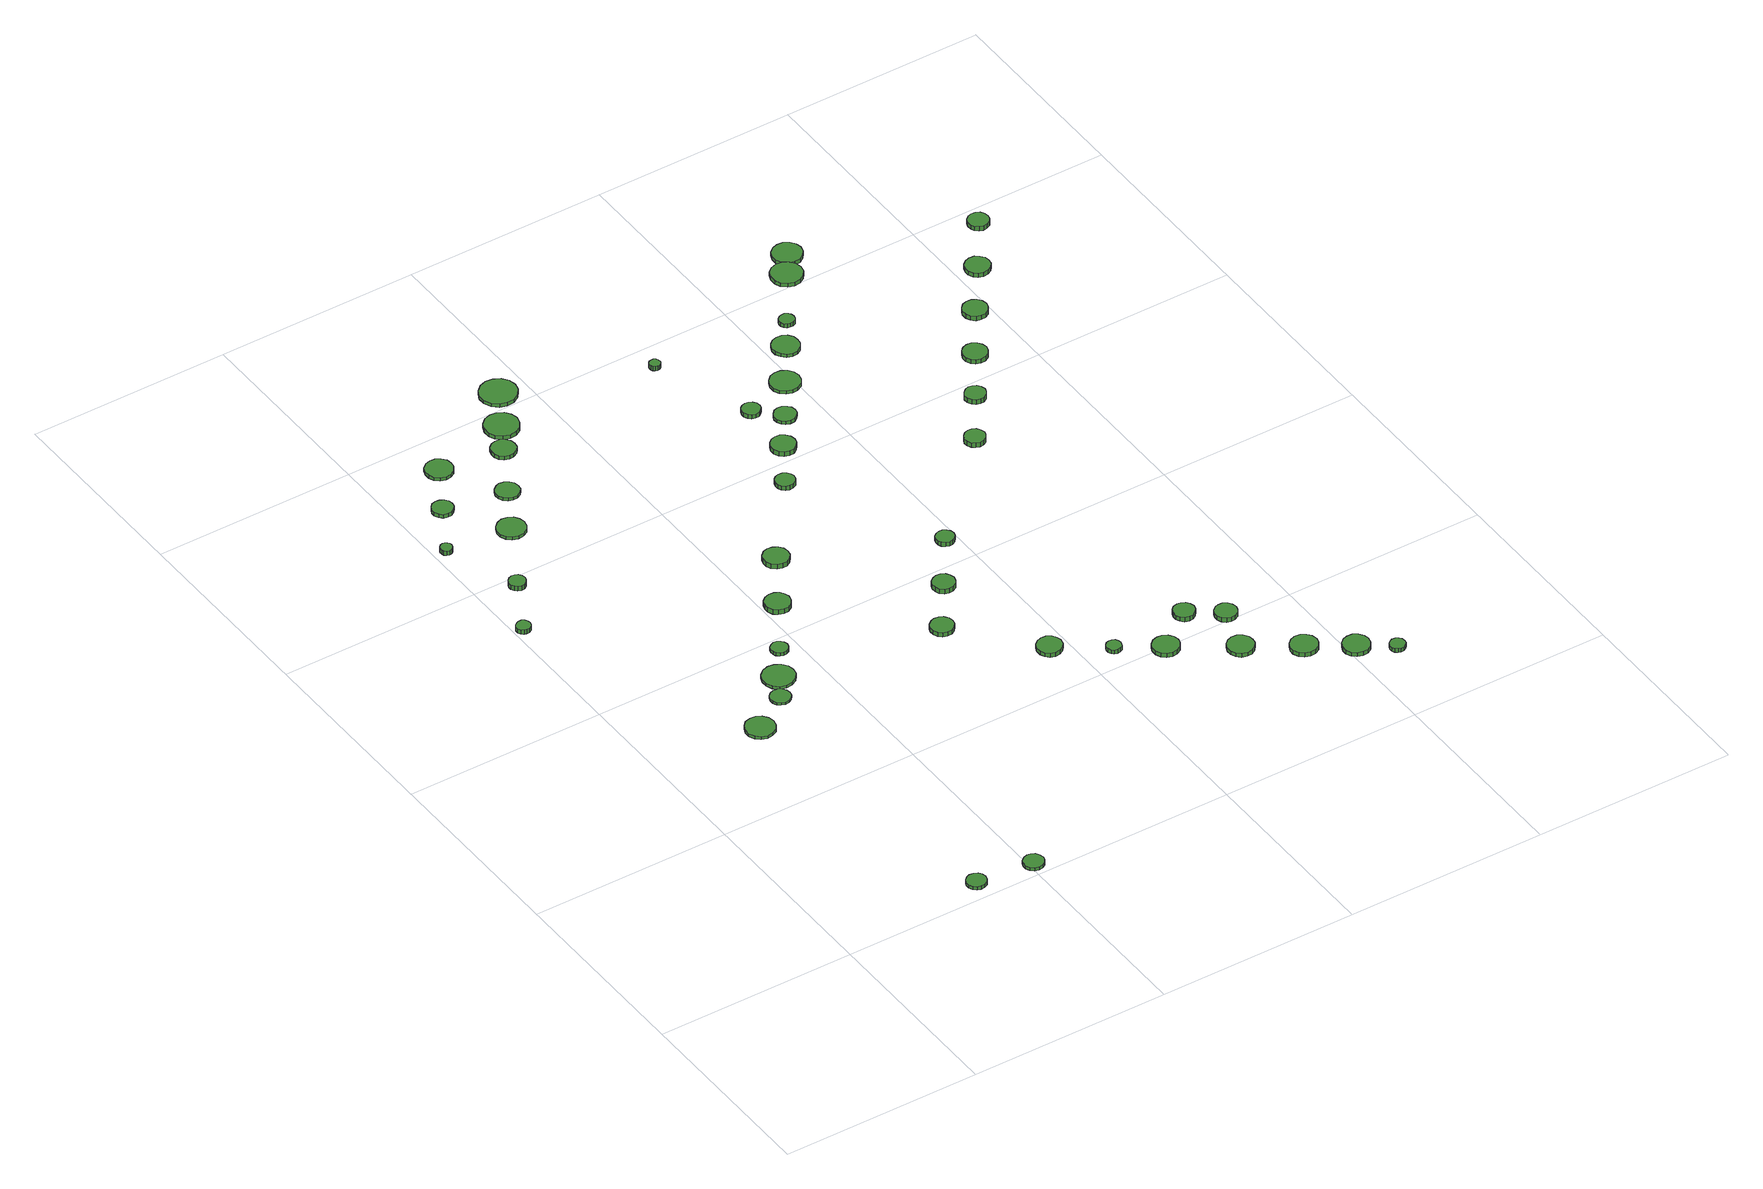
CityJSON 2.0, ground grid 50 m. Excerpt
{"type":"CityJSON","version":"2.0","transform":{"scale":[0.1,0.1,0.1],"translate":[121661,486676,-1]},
"CityObjects":{
"tree1":{"type":"SolitaryVegetationObject","attributes":{"function":"something"},"geometry":[{"type":"MultiSurface","lod":"1","boundaries":[[[0,1,2,3,4,5,6,7,8,9,10,11,12,13,14]],[[15,16,17,18,19,20,21,22,23,24,25,26,27,28,29]],[[0,29,28,1]],[[1,28,27,2]],[[2,27,26,3]],[[3,26,25,4]],[[4,25,24,5]],[[5,24,23,6]],[[6,23,22,7]],[[7,22,21,8]],[[8,21,20,9]],[[9,20,19,10]],[[10,19,18,11]],[[11,18,17,12]],[[12,17,16,13]],[[13,16,15,14]],[[14,15,29,0]]]}]},
"tree2":{"type":"SolitaryVegetationObject","attributes":{"function":"something"},"geometry":[{"type":"MultiSurface","lod":"1","boundaries":[[[30,31,32,33,34,35,36,37,38,39,40,41,42,43,44]],[[45,46,47,48,49,50,51,52,53,54,55,56,57,58,59]],[[30,59,58,31]],[[31,58,57,32]],[[32,57,56,33]],[[33,56,55,34]],[[34,55,54,35]],[[35,54,53,36]],[[36,53,52,37]],[[37,52,51,38]],[[38,51,50,39]],[[39,50,49,40]],[[40,49,48,41]],[[41,48,47,42]],[[42,47,46,43]],[[43,46,45,44]],[[44,45,59,30]]]}]},
"tree3":{"type":"SolitaryVegetationObject","attributes":{"function":"something"},"geometry":[{"type":"MultiSurface","lod":"1","boundaries":[[[60,61,62,63,64,65,66,67,68,69,70,71,72,73,74]],[[75,76,77,78,79,80,81,82,83,84,85,86,87,88,89]],[[60,89,88,61]],[[61,88,87,62]],[[62,87,86,63]],[[63,86,85,64]],[[64,85,84,65]],[[65,84,83,66]],[[66,83,82,67]],[[67,82,81,68]],[[68,81,80,69]],[[69,80,79,70]],[[70,79,78,71]],[[71,78,77,72]],[[72,77,76,73]],[[73,76,75,74]],[[74,75,89,60]]]}]},
"tree4":{"type":"SolitaryVegetationObject","attributes":{"function":"something"},"geometry":[{"type":"MultiSurface","lod":"1","boundaries":[[[90,91,92,93,94,95,96,97,98,99,100,101,102,103,104]],[[105,106,107,108,109,110,111,112,113,114,115,116,117,118,119]],[[90,119,118,91]],[[91,118,117,92]],[[92,117,116,93]],[[93,116,115,94]],[[94,115,114,95]],[[95,114,113,96]],[[96,113,112,97]],[[97,112,111,98]],[[98,111,110,99]],[[99,110,109,100]],[[100,109,108,101]],[[101,108,107,102]],[[102,107,106,103]],[[103,106,105,104]],[[104,105,119,90]]]}]},
"tree5":{"type":"SolitaryVegetationObject","attributes":{"function":"something"},"geometry":[{"type":"MultiSurface","lod":"1","boundaries":[[[120,121,122,123,124,125,126,127,128,129,130,131,132,133,134]],[[135,136,137,138,139,140,141,142,143,144,145,146,147,148,149]],[[120,149,148,121]],[[121,148,147,122]],[[122,147,146,123]],[[123,146,145,124]],[[124,145,144,125]],[[125,144,143,126]],[[126,143,142,127]],[[127,142,141,128]],[[128,141,140,129]],[[129,140,139,130]],[[130,139,138,131]],[[131,138,137,132]],[[132,137,136,133]],[[133,136,135,134]],[[134,135,149,120]]]}]},
"tree6":{"type":"SolitaryVegetationObject","attributes":{"function":"something"},"geometry":[{"type":"MultiSurface","lod":"1","boundaries":[[[150,151,152,153,154,155,156,157,158,159,160,161,162,163,164]],[[165,166,167,168,169,170,171,172,173,174,175,176,177,178,179]],[[150,179,178,151]],[[151,178,177,152]],[[152,177,176,153]],[[153,176,175,154]],[[154,175,174,155]],[[155,174,173,156]],[[156,173,172,157]],[[157,172,171,158]],[[158,171,170,159]],[[159,170,169,160]],[[160,169,168,161]],[[161,168,167,162]],[[162,167,166,163]],[[163,166,165,164]],[[164,165,179,150]]]}]},
"tree7":{"type":"SolitaryVegetationObject","attributes":{"function":"something"},"geometry":[{"type":"MultiSurface","lod":"1","boundaries":[[[180,181,182,183,184,185,186,187,188,189,190,191,192,193,194]],[[195,196,197,198,199,200,201,202,203,204,205,206,207,208,209]],[[180,209,208,181]],[[181,208,207,182]],[[182,207,206,183]],[[183,206,205,184]],[[184,205,204,185]],[[185,204,203,186]],[[186,203,202,187]],[[187,202,201,188]],[[188,201,200,189]],[[189,200,199,190]],[[190,199,198,191]],[[191,198,197,192]],[[192,197,196,193]],[[193,196,195,194]],[[194,195,209,180]]]}]},
"tree8":{"type":"SolitaryVegetationObject","attributes":{"function":"something"},"geometry":[{"type":"MultiSurface","lod":"1","boundaries":[[[210,211,212,213,214,215,216,217,218,219,220,221,222,223,224]],[[225,226,227,228,229,230,231,232,233,234,235,236,237,238,239]],[[210,239,238,211]],[[211,238,237,212]],[[212,237,236,213]],[[213,236,235,214]],[[214,235,234,215]],[[215,234,233,216]],[[216,233,232,217]],[[217,232,231,218]],[[218,231,230,219]],[[219,230,229,220]],[[220,229,228,221]],[[221,228,227,222]],[[222,227,226,223]],[[223,226,225,224]],[[224,225,239,210]]]}]},
"tree9":{"type":"SolitaryVegetationObject","attributes":{"function":"something"},"geometry":[{"type":"MultiSurface","lod":"1","boundaries":[[[240,241,242,243,244,245,246,247,248,249,250,251,252,253,254]],[[255,256,257,258,259,260,261,262,263,264,265,266,267,268,269]],[[240,269,268,241]],[[241,268,267,242]],[[242,267,266,243]],[[243,266,265,244]],[[244,265,264,245]],[[245,264,263,246]],[[246,263,262,247]],[[247,262,261,248]],[[248,261,260,249]],[[249,260,259,250]],[[250,259,258,251]],[[251,258,257,252]],[[252,257,256,253]],[[253,256,255,254]],[[254,255,269,240]]]}]},
"tree10":{"type":"SolitaryVegetationObject","attributes":{"function":"something"},"geometry":[{"type":"MultiSurface","lod":"1","boundaries":[[[270,271,272,273,274,275,276,277,278,279,280,281,282,283,284]],[[285,286,287,288,289,290,291,292,293,294,295,296,297,298,299]],[[270,299,298,271]],[[271,298,297,272]],[[272,297,296,273]],[[273,296,295,274]],[[274,295,294,275]],[[275,294,293,276]],[[276,293,292,277]],[[277,292,291,278]],[[278,291,290,279]],[[279,290,289,280]],[[280,289,288,281]],[[281,288,287,282]],[[282,287,286,283]],[[283,286,285,284]],[[284,285,299,270]]]}]},
"tree11":{"type":"SolitaryVegetationObject","attributes":{"function":"something"},"geometry":[{"type":"MultiSurface","lod":"1","boundaries":[[[300,301,302,303,304,305,306,307,308,309,310,311,312,313,314]],[[315,316,317,318,319,320,321,322,323,324,325,326,327,328,329]],[[300,329,328,301]],[[301,328,327,302]],[[302,327,326,303]],[[303,326,325,304]],[[304,325,324,305]],[[305,324,323,306]],[[306,323,322,307]],[[307,322,321,308]],[[308,321,320,309]],[[309,320,319,310]],[[310,319,318,311]],[[311,318,317,312]],[[312,317,316,313]],[[313,316,315,314]],[[314,315,329,300]]]}]},
"tree12":{"type":"SolitaryVegetationObject","attributes":{"function":"something"},"geometry":[{"type":"MultiSurface","lod":"1","boundaries":[[[330,331,332,333,334,335,336,337,338,339,340,341,342,343,344]],[[345,346,347,348,349,350,351,352,353,354,355,356,357,358,359]],[[330,359,358,331]],[[331,358,357,332]],[[332,357,356,333]],[[333,356,355,334]],[[334,355,354,335]],[[335,354,353,336]],[[336,353,352,337]],[[337,352,351,338]],[[338,351,350,339]],[[339,350,349,340]],[[340,349,348,341]],[[341,348,347,342]],[[342,347,346,343]],[[343,346,345,344]],[[344,345,359,330]]]}]},
"tree13":{"type":"SolitaryVegetationObject","attributes":{"function":"something"},"geometry":[{"type":"MultiSurface","lod":"1","boundaries":[[[360,361,362,363,364,365,366,367,368,369,370,371,372,373,374]],[[375,376,377,378,379,380,381,382,383,384,385,386,387,388,389]],[[360,389,388,361]],[[361,388,387,362]],[[362,387,386,363]],[[363,386,385,364]],[[364,385,384,365]],[[365,384,383,366]],[[366,383,382,367]],[[367,382,381,368]],[[368,381,380,369]],[[369,380,379,370]],[[370,379,378,371]],[[371,378,377,372]],[[372,377,376,373]],[[373,376,375,374]],[[374,375,389,360]]]}]},
"tree14":{"type":"SolitaryVegetationObject","attributes":{"function":"something"},"geometry":[{"type":"MultiSurface","lod":"1","boundaries":[[[390,391,392,393,394,395,396,397,398,399,400,401,402,403,404]],[[405,406,407,408,409,410,411,412,413,414,415,416,417,418,419]],[[390,419,418,391]],[[391,418,417,392]],[[392,417,416,393]],[[393,416,415,394]],[[394,415,414,395]],[[395,414,413,396]],[[396,413,412,397]],[[397,412,411,398]],[[398,411,410,399]],[[399,410,409,400]],[[400,409,408,401]],[[401,408,407,402]],[[402,407,406,403]],[[403,406,405,404]],[[404,405,419,390]]]}]},
"tree15":{"type":"SolitaryVegetationObject","attributes":{"function":"something"},"geometry":[{"type":"MultiSurface","lod":"1","boundaries":[[[420,421,422,423,424,425,426,427,428,429,430,431,432,433,434]],[[435,436,437,438,439,440,441,442,443,444,445,446,447,448,449]],[[420,449,448,421]],[[421,448,447,422]],[[422,447,446,423]],[[423,446,445,424]],[[424,445,444,425]],[[425,444,443,426]],[[426,443,442,427]],[[427,442,441,428]],[[428,441,440,429]],[[429,440,439,430]],[[430,439,438,431]],[[431,438,437,432]],[[432,437,436,433]],[[433,436,435,434]],[[434,435,449,420]]]}]},
"tree16":{"type":"SolitaryVegetationObject","attributes":{"function":"something"},"geometry":[{"type":"MultiSurface","lod":"1","boundaries":[[[450,451,452,453,454,455,456,457,458,459,460,461,462,463,464]],[[465,466,467,468,469,470,471,472,473,474,475,476,477,478,479]],[[450,479,478,451]],[[451,478,477,452]],[[452,477,476,453]],[[453,476,475,454]],[[454,475,474,455]],[[455,474,473,456]],[[456,473,472,457]],[[457,472,471,458]],[[458,471,470,459]],[[459,470,469,460]],[[460,469,468,461]],[[461,468,467,462]],[[462,467,466,463]],[[463,466,465,464]],[[464,465,479,450]]]}]},
"tree17":{"type":"SolitaryVegetationObject","attributes":{"function":"something"},"geometry":[{"type":"MultiSurface","lod":"1","boundaries":[[[480,481,482,483,484,485,486,487,488,489,490,491,492,493,494]],[[495,496,497,498,499,500,501,502,503,504,505,506,507,508,509]],[[480,509,508,481]],[[481,508,507,482]],[[482,507,506,483]],[[483,506,505,484]],[[484,505,504,485]],[[485,504,503,486]],[[486,503,502,487]],[[487,502,501,488]],[[488,501,500,489]],[[489,500,499,490]],[[490,499,498,491]],[[491,498,497,492]],[[492,497,496,493]],[[493,496,495,494]],[[494,495,509,480]]]}]},
"tree18":{"type":"SolitaryVegetationObject","attributes":{"function":"something"},"geometry":[{"type":"MultiSurface","lod":"1","boundaries":[[[510,511,512,513,514,515,516,517,518,519,520,521,522,523,524]],[[525,526,527,528,529,530,531,532,533,534,535,536,537,538,539]],[[510,539,538,511]],[[511,538,537,512]],[[512,537,536,513]],[[513,536,535,514]],[[514,535,534,515]],[[515,534,533,516]],[[516,533,532,517]],[[517,532,531,518]],[[518,531,530,519]],[[519,530,529,520]],[[520,529,528,521]],[[521,528,527,522]],[[522,527,526,523]],[[523,526,525,524]],[[524,525,539,510]]]}]},
"tree19":{"type":"SolitaryVegetationObject","attributes":{"function":"something"},"geometry":[{"type":"MultiSurface","lod":"1","boundaries":[[[540,541,542,543,544,545,546,547,548,549,550,551,552,553,554]],[[555,556,557,558,559,560,561,562,563,564,565,566,567,568,569]],[[540,569,568,541]],[[541,568,567,542]],[[542,567,566,543]],[[543,566,565,544]],[[544,565,564,545]],[[545,564,563,546]],[[546,563,562,547]],[[547,562,561,548]],[[548,561,560,549]],[[549,560,559,550]],[[550,559,558,551]],[[551,558,557,552]],[[552,557,556,553]],[[553,556,555,554]],[[554,555,569,540]]]}]},
"tree20":{"type":"SolitaryVegetationObject","attributes":{"function":"something"},"geometry":[{"type":"MultiSurface","lod":"1","boundaries":[[[570,571,572,573,574,575,576,577,578,579,580,581,582,583,584]],[[585,586,587,588,589,590,591,592,593,594,595,596,597,598,599]],[[570,599,598,571]],[[571,598,597,572]],[[572,597,596,573]],[[573,596,595,574]],[[574,595,594,575]],[[575,594,593,576]],[[576,593,592,577]],[[577,592,591,578]],[[578,591,590,579]],[[579,590,589,580]],[[580,589,588,581]],[[581,588,587,582]],[[582,587,586,583]],[[583,586,585,584]],[[584,585,599,570]]]}]},
"tree21":{"type":"SolitaryVegetationObject","attributes":{"function":"something"},"geometry":[{"type":"MultiSurface","lod":"1","boundaries":[[[600,601,602,603,604,605,606,607,608,609,610,611,612,613,614]],[[615,616,617,618,619,620,621,622,623,624,625,626,627,628,629]],[[600,629,628,601]],[[601,628,627,602]],[[602,627,626,603]],[[603,626,625,604]],[[604,625,624,605]],[[605,624,623,606]],[[606,623,622,607]],[[607,622,621,608]],[[608,621,620,609]],[[609,620,619,610]],[[610,619,618,611]],[[611,618,617,612]],[[612,617,616,613]],[[613,616,615,614]],[[614,615,629,600]]]}]},
"tree22":{"type":"SolitaryVegetationObject","attributes":{"function":"something"},"geometry":[{"type":"MultiSurface","lod":"1","boundaries":[[[630,631,632,633,634,635,636,637,638,639,640,641,642,643,644]],[[645,646,647,648,649,650,651,652,653,654,655,656,657,658,659]],[[630,659,658,631]],[[631,658,657,632]],[[632,657,656,633]],[[633,656,655,634]],[[634,655,654,635]],[[635,654,653,636]],[[636,653,652,637]],[[637,652,651,638]],[[638,651,650,639]],[[639,650,649,640]],[[640,649,648,641]],[[641,648,647,642]],[[642,647,646,643]],[[643,646,645,644]],[[644,645,659,630]]]}]},
"tree23":{"type":"SolitaryVegetationObject","attributes":{"function":"something"},"geometry":[{"type":"MultiSurface","lod":"1","boundaries":[[[660,661,662,663,664,665,666,667,668,669,670,671,672,673,674]],[[675,676,677,678,679,680,681,682,683,684,685,686,687,688,689]],[[660,689,688,661]],[[661,688,687,662]],[[662,687,686,663]],[[663,686,685,664]],[[664,685,684,665]],[[665,684,683,666]],[[666,683,682,667]],[[667,682,681,668]],[[668,681,680,669]],[[669,680,679,670]],[[670,679,678,671]],[[671,678,677,672]],[[672,677,676,673]],[[673,676,675,674]],[[674,675,689,660]]]}]},
"tree24":{"type":"SolitaryVegetationObject","attributes":{"function":"something"},"geometry":[{"type":"MultiSurface","lod":"1","boundaries":[[[690,691,692,693,694,695,696,697,698,699,700,701,702,703,704]],[[705,706,707,708,709,710,711,712,713,714,715,716,717,718,719]],[[690,719,718,691]],[[691,718,717,692]],[[692,717,716,693]],[[693,716,715,694]],[[694,715,714,695]],[[695,714,713,696]],[[696,713,712,697]],[[697,712,711,698]],[[698,711,710,699]],[[699,710,709,700]],[[700,709,708,701]],[[701,708,707,702]],[[702,707,706,703]],[[703,706,705,704]],[[704,705,719,690]]]}]},
"tree25":{"type":"SolitaryVegetationObject","attributes":{"function":"something"},"geometry":[{"type":"MultiSurface","lod":"1","boundaries":[[[720,721,722,723,724,725,726,727,728,729,730,731,732,733,734]],[[735,736,737,738,739,740,741,742,743,744,745,746,747,748,749]],[[720,749,748,721]],[[721,748,747,722]],[[722,747,746,723]],[[723,746,745,724]],[[724,745,744,725]],[[725,744,743,726]],[[726,743,742,727]],[[727,742,741,728]],[[728,741,740,729]],[[729,740,739,730]],[[730,739,738,731]],[[731,738,737,732]],[[732,737,736,733]],[[733,736,735,734]],[[734,735,749,720]]]}]},
"tree26":{"type":"SolitaryVegetationObject","attributes":{"function":"something"},"geometry":[{"type":"MultiSurface","lod":"1","boundaries":[[[750,751,752,753,754,755,756,757,758,759,760,761,762,763,764]],[[765,766,767,768,769,770,771,772,773,774,775,776,777,778,779]],[[750,779,778,751]],[[751,778,777,752]],[[752,777,776,753]],[[753,776,775,754]],[[754,775,774,755]],[[755,774,773,756]],[[756,773,772,757]],[[757,772,771,758]],[[758,771,770,759]],[[759,770,769,760]],[[760,769,768,761]],[[761,768,767,762]],[[762,767,766,763]],[[763,766,765,764]],[[764,765,779,750]]]}]},
"tree27":{"type":"SolitaryVegetationObject","attributes":{"function":"something"},"geometry":[{"type":"MultiSurface","lod":"1","boundaries":[[[780,781,782,783,784,785,786,787,788,789,790,791,792,793,794]],[[795,796,797,798,799,800,801,802,803,804,805,806,807,808,809]],[[780,809,808,781]],[[781,808,807,782]],[[782,807,806,783]],[[783,806,805,784]],[[784,805,804,785]],[[785,804,803,786]],[[786,803,802,787]],[[787,802,801,788]],[[788,801,800,789]],[[789,800,799,790]],[[790,799,798,791]],[[791,798,797,792]],[[792,797,796,793]],[[793,796,795,794]],[[794,795,809,780]]]}]},
"tree28":{"type":"SolitaryVegetationObject","attributes":{"function":"something"},"geometry":[{"type":"MultiSurface","lod":"1","boundaries":[[[810,811,812,813,814,815,816,817,818,819,820,821,822,823,824]],[[825,826,827,828,829,830,831,832,833,834,835,836,837,838,839]],[[810,839,838,811]],[[811,838,837,812]],[[812,837,836,813]],[[813,836,835,814]],[[814,835,834,815]],[[815,834,833,816]],[[816,833,832,817]],[[817,832,831,818]],[[818,831,830,819]],[[819,830,829,820]],[[820,829,828,821]],[[821,828,827,822]],[[822,827,826,823]],[[823,826,825,824]],[[824,825,839,810]]]}]},
"tree29":{"type":"SolitaryVegetationObject","attributes":{"function":"something"},"geometry":[{"type":"MultiSurface","lod":"1","boundaries":[[[840,841,842,843,844,845,846,847,848,849,850,851,852,853,854]],[[855,856,857,858,859,860,861,862,863,864,865,866,867,868,869]],[[840,869,868,841]],[[841,868,867,842]],[[842,867,866,843]],[[843,866,865,844]],[[844,865,864,845]],[[845,864,863,846]],[[846,863,862,847]],[[847,862,861,848]],[[848,861,860,849]],[[849,860,859,850]],[[850,859,858,851]],[[851,858,857,852]],[[852,857,856,853]],[[853,856,855,854]],[[854,855,869,840]]]}]},
"tree30":{"type":"SolitaryVegetationObject","attributes":{"function":"something"},"geometry":[{"type":"MultiSurface","lod":"1","boundaries":[[[870,871,872,873,874,875,876,877,878,879,880,881,882,883,884]],[[885,886,887,888,889,890,891,892,893,894,895,896,897,898,899]],[[870,899,898,871]],[[871,898,897,872]],[[872,897,896,873]],[[873,896,895,874]],[[874,895,894,875]],[[875,894,893,876]],[[876,893,892,877]],[[877,892,891,878]],[[878,891,890,879]],[[879,890,889,880]],[[880,889,888,881]],[[881,888,887,882]],[[882,887,886,883]],[[883,886,885,884]],[[884,885,899,870]]]}]},
"tree31":{"type":"SolitaryVegetationObject","attributes":{"function":"something"},"geometry":[{"type":"MultiSurface","lod":"1","boundaries":[[[900,901,902,903,904,905,906,907,908,909,910,911,912,913,914]],[[915,916,917,918,919,920,921,922,923,924,925,926,927,928,929]],[[900,929,928,901]],[[901,928,927,902]],[[902,927,926,903]],[[903,926,925,904]],[[904,925,924,905]],[[905,924,923,906]],[[906,923,922,907]],[[907,922,921,908]],[[908,921,920,909]],[[909,920,919,910]],[[910,919,918,911]],[[911,918,917,912]],[[912,917,916,913]],[[913,916,915,914]],[[914,915,929,900]]]}]},
"tree32":{"type":"SolitaryVegetationObject","attributes":{"function":"something"},"geometry":[{"type":"MultiSurface","lod":"1","boundaries":[[[930,931,932,933,934,935,936,937,938,939,940,941,942,943,944]],[[945,946,947,948,949,950,951,952,953,954,955,956,957,958,959]],[[930,959,958,931]],[[931,958,957,932]],[[932,957,956,933]],[[933,956,955,934]],[[934,955,954,935]],[[935,954,953,936]],[[936,953,952,937]],[[937,952,951,938]],[[938,951,950,939]],[[939,950,949,940]],[[940,949,948,941]],[[941,948,947,942]],[[942,947,946,943]],[[943,946,945,944]],[[944,945,959,930]]]}]},
"tree33":{"type":"SolitaryVegetationObject","attributes":{"function":"something"},"geometry":[{"type":"MultiSurface","lod":"1","boundaries":[[[960,961,962,963,964,965,966,967,968,969,970,971,972,973,974]],[[975,976,977,978,979,980,981,982,983,984,985,986,987,988,989]],[[960,989,988,961]],[[961,988,987,962]],[[962,987,986,963]],[[963,986,985,964]],[[964,985,984,965]],[[965,984,983,966]],[[966,983,982,967]],[[967,982,981,968]],[[968,981,980,969]],[[969,980,979,970]],[[970,979,978,971]],[[971,978,977,972]],[[972,977,976,973]],[[973,976,975,974]],[[974,975,989,960]]]}]},
"tree34":{"type":"SolitaryVegetationObject","attributes":{"function":"something"},"geometry":[{"type":"MultiSurface","lod":"1","boundaries":[[[990,991,992,993,994,995,996,997,998,999,1000,1001,1002,1003,1004]],[[1005,1006,1007,1008,1009,1010,1011,1012,1013,1014,1015,1016,1017,1018,1019]],[[990,1019,1018,991]],[[991,1018,1017,992]],[[992,1017,1016,993]],[[993,1016,1015,994]],[[994,1015,1014,995]],[[995,1014,1013,996]],[[996,1013,1012,997]],[[997,1012,1011,998]],[[998,1011,1010,999]],[[999,1010,1009,1000]],[[1000,1009,1008,1001]],[[1001,1008,1007,1002]],[[1002,1007,1006,1003]],[[1003,1006,1005,1004]],[[1004,1005,1019,990]]]}]},
"tree35":{"type":"SolitaryVegetationObject","attributes":{"function":"something"},"geometry":[{"type":"MultiSurface","lod":"1","boundaries":[[[1020,1021,1022,1023,1024,1025,1026,1027,1028,1029,1030,1031,1032,1033,1034]],[[1035,1036,1037,1038,1039,1040,1041,1042,1043,1044,1045,1046,1047,1048,1049]],[[1020,1049,1048,1021]],[[1021,1048,1047,1022]],[[1022,1047,1046,1023]],[[1023,1046,1045,1024]],[[1024,1045,1044,1025]],[[1025,1044,1043,1026]],[[1026,1043,1042,1027]],[[1027,1042,1041,1028]],[[1028,1041,1040,1029]],[[1029,1040,1039,1030]],[[1030,1039,1038,1031]],[[1031,1038,1037,1032]],[[1032,1037,1036,1033]],[[1033,1036,1035,1034]],[[1034,1035,1049,1020]]]}]},
"tree36":{"type":"SolitaryVegetationObject","attributes":{"function":"something"},"geometry":[{"type":"MultiSurface","lod":"1","boundaries":[[[1050,1051,1052,1053,1054,1055,1056,1057,1058,1059,1060,1061,1062,1063,1064]],[[1065,1066,1067,1068,1069,1070,1071,1072,1073,1074,1075,1076,1077,1078,1079]],[[1050,1079,1078,1051]],[[1051,1078,1077,1052]],[[1052,1077,1076,1053]],[[1053,1076,1075,1054]],[[1054,1075,1074,1055]],[[1055,1074,1073,1056]],[[1056,1073,1072,1057]],[[1057,1072,1071,1058]],[[1058,1071,1070,1059]],[[1059,1070,1069,1060]],[[1060,1069,1068,1061]],[[1061,1068,1067,1062]],[[1062,1067,1066,1063]],[[1063,1066,1065,1064]],[[1064,1065,1079,1050]]]}]},
"tree37":{"type":"SolitaryVegetationObject","attributes":{"function":"something"},"geometry":[{"type":"MultiSurface","lod":"1","boundaries":[[[1080,1081,1082,1083,1084,1085,1086,1087,1088,1089,1090,1091,1092,1093,1094]],[[1095,1096,1097,1098,1099,1100,1101,1102,1103,1104,1105,1106,1107,1108,1109]],[[1080,1109,1108,1081]],[[1081,1108,1107,1082]],[[1082,1107,1106,1083]],[[1083,1106,1105,1084]],[[1084,1105,1104,1085]],[[1085,1104,1103,1086]],[[1086,1103,1102,1087]],[[1087,1102,1101,1088]],[[1088,1101,1100,1089]],[[1089,1100,1099,1090]],[[1090,1099,1098,1091]],[[1091,1098,1097,1092]],[[1092,1097,1096,1093]],[[1093,1096,1095,1094]],[[1094,1095,1109,1080]]]}]},
"tree38":{"type":"SolitaryVegetationObject","attributes":{"function":"something"},"geometry":[{"type":"MultiSurface","lod":"1","boundaries":[[[1110,1111,1112,1113,1114,1115,1116,1117,1118,1119,1120,1121,1122,1123,1124]],[[1125,1126,1127,1128,1129,1130,1131,1132,1133,1134,1135,1136,1137,1138,1139]],[[1110,1139,1138,1111]],[[1111,1138,1137,1112]],[[1112,1137,1136,1113]],[[1113,1136,1135,1114]],[[1114,1135,1134,1115]],[[1115,1134,1133,1116]],[[1116,1133,1132,1117]],[[1117,1132,1131,1118]],[[1118,1131,1130,1119]],[[1119,1130,1129,1120]],[[1120,1129,1128,1121]],[[1121,1128,1127,1122]],[[1122,1127,1126,1123]],[[1123,1126,1125,1124]],[[1124,1125,1139,1110]]]}]},
"tree39":{"type":"SolitaryVegetationObject","attributes":{"function":"something"},"geometry":[{"type":"MultiSurface","lod":"1","boundaries":[[[1140,1141,1142,1143,1144,1145,1146,1147,1148,1149,1150,1151,1152,1153,1154]],[[1155,1156,1157,1158,1159,1160,1161,1162,1163,1164,1165,1166,1167,1168,1169]],[[1140,1169,1168,1141]],[[1141,1168,1167,1142]],[[1142,1167,1166,1143]],[[1143,1166,1165,1144]],[[1144,1165,1164,1145]],[[1145,1164,1163,1146]],[[1146,1163,1162,1147]],[[1147,1162,1161,1148]],[[1148,1161,1160,1149]],[[1149,1160,1159,1150]],[[1150,1159,1158,1151]],[[1151,1158,1157,1152]],[[1152,1157,1156,1153]],[[1153,1156,1155,1154]],[[1154,1155,1169,1140]]]}]},
"tree40":{"type":"SolitaryVegetationObject","attributes":{"function":"something"},"geometry":[{"type":"MultiSurface","lod":"1","boundaries":[[[1170,1171,1172,1173,1174,1175,1176,1177,1178,1179,1180,1181,1182,1183,1184]],[[1185,1186,1187,1188,1189,1190,1191,1192,1193,1194,1195,1196,1197,1198,1199]],[[1170,1199,1198,1171]],[[1171,1198,1197,1172]],[[1172,1197,1196,1173]],[[1173,1196,1195,1174]],[[1174,1195,1194,1175]],[[1175,1194,1193,1176]],[[1176,1193,1192,1177]],[[1177,1192,1191,1178]],[[1178,1191,1190,1179]],[[1179,1190,1189,1180]],[[1180,1189,1188,1181]],[[1181,1188,1187,1182]],[[1182,1187,1186,1183]],[[1183,1186,1185,1184]],[[1184,1185,1199,1170]]]}]},
"tree41":{"type":"SolitaryVegetationObject","attributes":{"function":"something"},"geometry":[{"type":"MultiSurface","lod":"1","boundaries":[[[1200,1201,1202,1203,1204,1205,1206,1207,1208,1209,1210,1211,1212,1213,1214]],[[1215,1216,1217,1218,1219,1220,1221,1222,1223,1224,1225,1226,1227,1228,1229]],[[1200,1229,1228,1201]],[[1201,1228,1227,1202]],[[1202,1227,1226,1203]],[[1203,1226,1225,1204]],[[1204,1225,1224,1205]],[[1205,1224,1223,1206]],[[1206,1223,1222,1207]],[[1207,1222,1221,1208]],[[1208,1221,1220,1209]],[[1209,1220,1219,1210]],[[1210,1219,1218,1211]],[[1211,1218,1217,1212]],[[1212,1217,1216,1213]],[[1213,1216,1215,1214]],[[1214,1215,1229,1200]]]}]},
"tree42":{"type":"SolitaryVegetationObject","attributes":{"function":"something"},"geometry":[{"type":"MultiSurface","lod":"1","boundaries":[[[1230,1231,1232,1233,1234,1235,1236,1237,1238,1239,1240,1241,1242,1243,1244]],[[1245,1246,1247,1248,1249,1250,1251,1252,1253,1254,1255,1256,1257,1258,1259]],[[1230,1259,1258,1231]],[[1231,1258,1257,1232]],[[1232,1257,1256,1233]],[[1233,1256,1255,1234]],[[1234,1255,1254,1235]],[[1235,1254,1253,1236]],[[1236,1253,1252,1237]],[[1237,1252,1251,1238]],[[1238,1251,1250,1239]],[[1239,1250,1249,1240]],[[1240,1249,1248,1241]],[[1241,1248,1247,1242]],[[1242,1247,1246,1243]],[[1243,1246,1245,1244]],[[1244,1245,1259,1230]]]}]},
"tree43":{"type":"SolitaryVegetationObject","attributes":{"function":"something"},"geometry":[{"type":"MultiSurface","lod":"1","boundaries":[[[1260,1261,1262,1263,1264,1265,1266,1267,1268,1269,1270,1271,1272,1273,1274]],[[1275,1276,1277,1278,1279,1280,1281,1282,1283,1284,1285,1286,1287,1288,1289]],[[1260,1289,1288,1261]],[[1261,1288,1287,1262]],[[1262,1287,1286,1263]],[[1263,1286,1285,1264]],[[1264,1285,1284,1265]],[[1265,1284,1283,1266]],[[1266,1283,1282,1267]],[[1267,1282,1281,1268]],[[1268,1281,1280,1269]],[[1269,1280,1279,1270]],[[1270,1279,1278,1271]],[[1271,1278,1277,1272]],[[1272,1277,1276,1273]],[[1273,1276,1275,1274]],[[1274,1275,1289,1260]]]}]},
"tree44":{"type":"SolitaryVegetationObject","attributes":{"function":"something"},"geometry":[{"type":"MultiSurface","lod":"1","boundaries":[[[1290,1291,1292,1293,1294,1295,1296,1297,1298,1299,1300,1301,1302,1303,1304]],[[1305,1306,1307,1308,1309,1310,1311,1312,1313,1314,1315,1316,1317,1318,1319]],[[1290,1319,1318,1291]],[[1291,1318,1317,1292]],[[1292,1317,1316,1293]],[[1293,1316,1315,1294]],[[1294,1315,1314,1295]],[[1295,1314,1313,1296]],[[1296,1313,1312,1297]],[[1297,1312,1311,1298]],[[1298,1311,1310,1299]],[[1299,1310,1309,1300]],[[1300,1309,1308,1301]],[[1301,1308,1307,1302]],[[1302,1307,1306,1303]],[[1303,1306,1305,1304]],[[1304,1305,1319,1290]]]}]},
"tree45":{"type":"SolitaryVegetationObject","attributes":{"function":"something"},"geometry":[{"type":"MultiSurface","lod":"1","boundaries":[[[1320,1321,1322,1323,1324,1325,1326,1327,1328,1329,1330,1331,1332,1333,1334]],[[1335,1336,1337,1338,1339,1340,1341,1342,1343,1344,1345,1346,1347,1348,1349]],[[1320,1349,1348,1321]],[[1321,1348,1347,1322]],[[1322,1347,1346,1323]],[[1323,1346,1345,1324]],[[1324,1345,1344,1325]],[[1325,1344,1343,1326]],[[1326,1343,1342,1327]],[[1327,1342,1341,1328]],[[1328,1341,1340,1329]],[[1329,1340,1339,1330]],[[1330,1339,1338,1331]],[[1331,1338,1337,1332]],[[1332,1337,1336,1333]],[[1333,1336,1335,1334]],[[1334,1335,1349,1320]]]}]},
"tree46":{"type":"SolitaryVegetationObject","attributes":{"function":"something"},"geometry":[{"type":"MultiSurface","lod":"1","boundaries":[[[1350,1351,1352,1353,1354,1355,1356,1357,1358,1359,1360,1361,1362,1363,1364]],[[1365,1366,1367,1368,1369,1370,1371,1372,1373,1374,1375,1376,1377,1378,1379]],[[1350,1379,1378,1351]],[[1351,1378,1377,1352]],[[1352,1377,1376,1353]],[[1353,1376,1375,1354]],[[1354,1375,1374,1355]],[[1355,1374,1373,1356]],[[1356,1373,1372,1357]],[[1357,1372,1371,1358]],[[1358,1371,1370,1359]],[[1359,1370,1369,1360]],[[1360,1369,1368,1361]],[[1361,1368,1367,1362]],[[1362,1367,1366,1363]],[[1363,1366,1365,1364]],[[1364,1365,1379,1350]]]}]}
},
"vertices":[
[393,49,17],[391,59,17],[385,67,17],[376,72,17],[366,73,17],[357,70,17],[349,63,17],[345,54,17],[345,44,17],[349,35,17],[357,28,17],[366,25,17],[376,26,17],[385,31,17],[391,39,17],[391,39,8],[385,31,8],[376,26,8],[366,25,8],[357,28,8],[349,35,8],[345,44,8],[345,54,8],[349,63,8],[357,70,8],[366,73,8],[376,72,8],[385,67,8],[391,59,8],[393,49,8],
[39,1334,23],[37,1341,23],[33,1347,23],[27,1351,23],[19,1351,23],[13,1349,23],[7,1344,23],[4,1338,23],[4,1330,23],[7,1324,23],[13,1319,23],[19,1317,23],[27,1317,23],[33,1321,23],[37,1327,23],[37,1327,11],[33,1321,11],[27,1317,11],[19,1317,11],[13,1319,11],[7,1324,11],[4,1330,11],[4,1338,11],[7,1344,11],[13,1349,11],[19,1351,11],[27,1351,11],[33,1347,11],[37,1341,11],[39,1334,11],
[302,757,17],[299,772,17],[290,784,17],[277,792,17],[262,793,17],[248,789,17],[237,778,17],[231,765,17],[231,750,17],[237,736,17],[248,726,17],[262,721,17],[277,723,17],[290,730,17],[299,742,17],[299,742,9],[290,730,9],[277,723,9],[262,721,9],[248,726,9],[237,736,9],[231,750,9],[231,765,9],[237,778,9],[248,789,9],[262,793,9],[277,792,9],[290,784,9],[299,772,9],[302,757,9],
[536,34,17],[534,44,17],[528,53,17],[519,58,17],[509,59,17],[499,56,17],[491,49,17],[487,40,17],[487,29,17],[491,20,17],[499,13,17],[509,10,17],[519,11,17],[528,16,17],[534,24,17],[534,24,8],[528,16,8],[519,11,8],[509,10,8],[499,13,8],[491,20,8],[487,29,8],[487,40,8],[491,49,8],[499,56,8],[509,59,8],[519,58,8],[528,53,8],[534,44,8],[536,34,8],
[47,1658,19],[46,1664,19],[42,1669,19],[37,1672,19],[31,1673,19],[25,1671,19],[20,1666,19],[18,1661,19],[18,1655,19],[20,1649,19],[25,1645,19],[31,1643,19],[37,1644,19],[42,1647,19],[46,1652,19],[46,1652,7],[42,1647,7],[37,1644,7],[31,1643,7],[25,1645,7],[20,1649,7],[18,1655,7],[18,1661,7],[20,1666,7],[25,1671,7],[31,1673,7],[37,1672,7],[42,1669,7],[46,1664,7],[47,1658,7],
[115,1468,25],[113,1477,25],[108,1484,25],[101,1488,25],[92,1489,25],[84,1486,25],[78,1480,25],[74,1472,25],[74,1464,25],[78,1456,25],[84,1450,25],[92,1447,25],[101,1448,25],[108,1453,25],[113,1460,25],[113,1460,12],[108,1453,12],[101,1448,12],[92,1447,12],[84,1450,12],[78,1456,12],[74,1464,12],[74,1472,12],[78,1480,12],[84,1486,12],[92,1489,12],[101,1488,12],[108,1484,12],[113,1477,12],[115,1468,12],
[388,822,15],[386,832,15],[380,841,15],[371,846,15],[361,847,15],[351,844,15],[343,837,15],[339,827,15],[339,817,15],[343,807,15],[351,801,15],[361,797,15],[371,798,15],[380,804,15],[386,812,15],[386,812,9],[380,804,9],[371,798,9],[361,797,9],[351,801,9],[343,807,9],[339,817,9],[339,827,9],[343,837,9],[351,844,9],[361,847,9],[371,846,9],[380,841,9],[386,832,9],[388,822,9],
[129,1780,17],[127,1790,17],[121,1799,17],[111,1804,17],[101,1805,17],[90,1802,17],[83,1795,17],[78,1785,17],[78,1774,17],[83,1765,17],[90,1757,17],[101,1754,17],[111,1755,17],[121,1761,17],[127,1769,17],[127,1769,7],[121,1761,7],[111,1755,7],[101,1754,7],[90,1757,7],[83,1765,7],[78,1774,7],[78,1785,7],[83,1795,7],[90,1802,7],[101,1805,7],[111,1804,7],[121,1799,7],[127,1790,7],[129,1780,7],
[438,883,16],[435,899,16],[425,912,16],[411,920,16],[395,922,16],[379,917,16],[367,906,16],[361,891,16],[361,875,16],[367,860,16],[379,849,16],[395,844,16],[411,846,16],[425,854,16],[435,867,16],[435,867,8],[425,854,8],[411,846,8],[395,844,8],[379,849,8],[367,860,8],[361,875,8],[361,891,8],[367,906,8],[379,917,8],[395,922,8],[411,920,8],[425,912,8],[435,899,8],[438,883,8],
[227,1639,16],[224,1653,16],[216,1665,16],[203,1672,16],[189,1674,16],[175,1669,16],[164,1659,16],[158,1646,16],[158,1632,16],[164,1618,16],[175,1609,16],[189,1604,16],[203,1606,16],[216,1613,16],[224,1625,16],[224,1625,8],[216,1613,8],[203,1606,8],[189,1604,8],[175,1609,8],[164,1618,8],[158,1632,8],[158,1646,8],[164,1659,8],[175,1669,8],[189,1674,8],[203,1672,8],[216,1665,8],[224,1653,8],[227,1639,8],
[205,1897,16],[203,1911,16],[194,1922,16],[182,1929,16],[169,1930,16],[156,1926,16],[145,1917,16],[140,1904,16],[140,1890,16],[145,1878,16],[156,1868,16],[169,1864,16],[182,1866,16],[194,1872,16],[203,1884,16],[203,1884,7],[194,1872,7],[182,1866,7],[169,1864,7],[156,1868,7],[145,1878,7],[140,1890,7],[140,1904,7],[145,1917,7],[156,1926,7],[169,1930,7],[182,1929,7],[194,1922,7],[203,1911,7],[205,1897,7],
[475,963,17],[473,971,17],[468,978,17],[460,983,17],[452,984,17],[444,981,17],[437,975,17],[434,967,17],[434,958,17],[437,951,17],[444,945,17],[452,942,17],[460,943,17],[468,947,17],[473,954,17],[473,954,8],[468,947,8],[460,943,8],[452,942,8],[444,945,8],[437,951,8],[434,958,8],[434,967,8],[437,975,8],[444,981,8],[452,984,8],[460,983,8],[468,978,8],[473,971,8],[475,963,8],
[286,1752,15],[284,1764,15],[276,1773,15],[266,1779,15],[254,1781,15],[243,1777,15],[234,1769,15],[229,1758,15],[229,1746,15],[234,1735,15],[243,1727,15],[254,1723,15],[266,1724,15],[276,1730,15],[284,1740,15],[284,1740,7],[276,1730,7],[266,1724,7],[254,1723,7],[243,1727,7],[234,1735,7],[229,1746,7],[229,1758,7],[234,1769,7],[243,1777,7],[254,1781,7],[266,1779,7],[276,1773,7],[284,1764,7],[286,1752,7],
[567,1094,21],[564,1106,21],[557,1117,21],[546,1123,21],[533,1124,21],[520,1120,21],[511,1112,21],[506,1100,21],[506,1087,21],[511,1075,21],[520,1067,21],[533,1063,21],[546,1064,21],[557,1071,21],[564,1081,21],[564,1081,8],[557,1071,8],[546,1064,8],[533,1063,8],[520,1067,8],[511,1075,8],[506,1087,8],[506,1100,8],[511,1112,8],[520,1120,8],[533,1124,8],[546,1123,8],[557,1117,8],[564,1106,8],[567,1094,8],
[360,1877,16],[358,1889,16],[350,1899,16],[339,1906,16],[327,1907,16],[315,1903,16],[306,1895,16],[301,1883,16],[301,1871,16],[306,1860,16],[315,1851,16],[327,1847,16],[339,1849,16],[350,1855,16],[358,1865,16],[358,1865,6],[350,1855,6],[339,1849,6],[327,1847,6],[315,1851,6],[306,1860,6],[301,1871,6],[301,1883,6],[306,1895,6],[315,1903,6],[327,1907,6],[339,1906,6],[350,1899,6],[358,1889,6],[360,1877,6],
[413,1947,17],[409,1964,17],[399,1978,17],[384,1986,17],[367,1988,17],[351,1983,17],[338,1971,17],[331,1956,17],[331,1938,17],[338,1923,17],[351,1911,17],[367,1906,17],[384,1908,17],[399,1916,17],[409,1930,17],[409,1930,6],[399,1916,6],[384,1908,6],[367,1906,6],[351,1911,6],[338,1923,6],[331,1938,6],[331,1956,6],[338,1971,6],[351,1983,6],[367,1988,6],[384,1986,6],[399,1978,6],[409,1964,6],[413,1947,6],
[647,1220,28],[645,1232,28],[637,1243,28],[626,1249,28],[613,1251,28],[601,1247,28],[591,1238,28],[586,1226,28],[586,1213,28],[591,1202,28],[601,1193,28],[613,1189,28],[626,1190,28],[637,1197,28],[645,1207,28],[645,1207,15],[637,1197,15],[626,1190,15],[613,1189,15],[601,1193,15],[591,1202,15],[586,1213,15],[586,1226,15],[591,1238,15],[601,1247,15],[613,1251,15],[626,1249,15],[637,1243,15],[645,1232,15],[647,1220,15],
[823,826,19],[821,837,19],[814,847,19],[804,853,19],[792,854,19],[781,850,19],[772,842,19],[768,832,19],[768,820,19],[772,809,19],[781,802,19],[792,798,19],[804,799,19],[814,805,19],[821,814,19],[821,814,7],[814,805,7],[804,799,7],[792,798,7],[781,802,7],[772,809,7],[768,820,7],[768,832,7],[772,842,7],[781,850,7],[792,854,7],[804,853,7],[814,847,7],[821,837,7],[823,826,7],
[475,2048,15],[471,2066,15],[460,2081,15],[444,2090,15],[425,2092,15],[408,2086,15],[394,2074,15],[386,2057,15],[386,2039,15],[394,2022,15],[408,2009,15],[425,2004,15],[444,2005,15],[460,2015,15],[471,2030,15],[471,2030,6],[460,2015,6],[444,2005,6],[425,2004,6],[408,2009,6],[394,2022,6],[386,2039,6],[386,2057,6],[394,2074,6],[408,2086,6],[425,2092,6],[444,2090,6],[460,2081,6],[471,2066,6],[475,2048,6],
[985,637,19],[982,649,19],[975,659,19],[964,666,19],[951,667,19],[939,663,19],[930,655,19],[925,643,19],[925,630,19],[930,619,19],[939,610,19],[951,606,19],[964,608,19],[975,614,19],[982,624,19],[982,624,8],[975,614,8],[964,608,8],[951,606,8],[939,610,8],[930,619,8],[925,630,8],[925,643,8],[930,655,8],[939,663,8],[951,667,8],[964,666,8],[975,659,8],[982,649,8],[985,637,8],
[908,948,20],[905,959,20],[899,968,20],[889,974,20],[877,975,20],[867,971,20],[858,964,20],[854,953,20],[854,942,20],[858,932,20],[867,924,20],[877,921,20],[889,922,20],[899,927,20],[905,937,20],[905,937,7],[899,927,7],[889,922,7],[877,921,7],[867,924,7],[858,932,7],[854,942,7],[854,953,7],[858,964,7],[867,971,7],[877,975,7],[889,974,7],[899,968,7],[905,959,7],[908,948,7],
[802,1427,30],[800,1436,30],[794,1444,30],[785,1449,30],[775,1450,30],[766,1447,30],[759,1441,30],[755,1432,30],[755,1422,30],[759,1413,30],[766,1406,30],[775,1403,30],[785,1404,30],[794,1409,30],[800,1417,30],[800,1417,18],[794,1409,18],[785,1404,18],[775,1403,18],[766,1406,18],[759,1413,18],[755,1422,18],[755,1432,18],[759,1441,18],[766,1447,18],[775,1450,18],[785,1449,18],[794,1444,18],[800,1436,18],[802,1427,18],
[1091,557,19],[1089,564,19],[1085,571,19],[1078,574,19],[1071,575,19],[1063,573,19],[1058,568,19],[1055,561,19],[1055,553,19],[1058,546,19],[1063,541,19],[1071,539,19],[1078,540,19],[1085,543,19],[1089,550,19],[1089,550,8],[1085,543,8],[1078,540,8],[1071,539,8],[1063,541,8],[1058,546,8],[1055,553,8],[1055,561,8],[1058,568,8],[1063,573,8],[1071,575,8],[1078,574,8],[1085,571,8],[1089,564,8],[1091,557,8],
[991,1074,23],[989,1083,23],[983,1090,23],[975,1095,23],[966,1096,23],[957,1093,23],[950,1087,23],[947,1079,23],[947,1069,23],[950,1061,23],[957,1055,23],[966,1052,23],[975,1053,23],[983,1057,23],[989,1065,23],[989,1065,11],[983,1057,11],[975,1053,11],[966,1052,11],[957,1055,11],[950,1061,11],[947,1069,11],[947,1079,11],[950,1087,11],[957,1093,11],[966,1096,11],[975,1095,11],[983,1090,11],[989,1083,11],[991,1074,11],
[880,1542,21],[878,1554,21],[870,1564,21],[860,1571,21],[847,1572,21],[835,1568,21],[826,1560,21],[821,1548,21],[821,1536,21],[826,1524,21],[835,1516,21],[847,1512,21],[860,1513,21],[870,1520,21],[878,1530,21],[878,1530,8],[870,1520,8],[860,1513,8],[847,1512,8],[835,1516,8],[826,1524,8],[821,1536,8],[821,1548,8],[826,1560,8],[835,1568,8],[847,1572,8],[860,1571,8],[870,1564,8],[878,1554,8],[880,1542,8],
[1202,495,19],[1199,508,19],[1191,519,19],[1179,526,19],[1166,527,19],[1153,523,19],[1143,514,19],[1138,502,19],[1138,488,19],[1143,476,19],[1153,467,19],[1166,463,19],[1179,464,19],[1191,471,19],[1199,482,19],[1199,482,8],[1191,471,8],[1179,464,8],[1166,463,8],[1153,467,8],[1143,476,8],[1138,488,8],[1138,502,8],[1143,514,8],[1153,523,8],[1166,527,8],[1179,526,8],[1191,519,8],[1199,508,8],[1202,495,8],
[782,1932,21],[781,1937,21],[778,1942,21],[773,1945,21],[768,1945,21],[762,1944,21],[758,1940,21],[756,1935,21],[756,1929,21],[758,1924,21],[762,1921,21],[768,1919,21],[773,1919,21],[778,1922,21],[781,1927,21],[781,1927,9],[778,1922,9],[773,1919,9],[768,1919,9],[762,1921,9],[758,1924,9],[756,1929,9],[756,1935,9],[758,1940,9],[762,1944,9],[768,1945,9],[773,1945,9],[778,1942,9],[781,1937,9],[782,1932,9],
[883,1686,18],[881,1695,18],[875,1702,18],[867,1707,18],[858,1708,18],[849,1705,18],[842,1699,18],[838,1690,18],[838,1681,18],[842,1672,18],[849,1666,18],[858,1663,18],[867,1664,18],[875,1669,18],[881,1676,18],[881,1676,7],[875,1669,7],[867,1664,7],[858,1663,7],[849,1666,7],[842,1672,7],[838,1681,7],[838,1690,7],[842,1699,7],[849,1705,7],[858,1708,7],[867,1707,7],[875,1702,7],[881,1695,7],[883,1686,7],
[941,1631,16],[939,1642,16],[932,1650,16],[922,1656,16],[911,1657,16],[901,1654,16],[893,1646,16],[888,1636,16],[888,1625,16],[893,1615,16],[901,1608,16],[911,1604,16],[922,1605,16],[932,1611,16],[939,1620,16],[939,1620,7],[932,1611,7],[922,1605,7],[911,1604,7],[901,1608,7],[893,1615,7],[888,1625,7],[888,1636,7],[893,1646,7],[901,1654,7],[911,1657,7],[922,1656,7],[932,1650,7],[939,1642,7],[941,1631,7],
[1339,404,19],[1337,417,19],[1329,428,19],[1317,435,19],[1304,436,19],[1291,432,19],[1281,423,19],[1276,411,19],[1276,397,19],[1281,385,19],[1291,376,19],[1304,372,19],[1317,373,19],[1329,380,19],[1337,391,19],[1337,391,8],[1329,380,8],[1317,373,8],[1304,372,8],[1291,376,8],[1281,385,8],[1276,397,8],[1276,411,8],[1281,423,8],[1291,432,8],[1304,436,8],[1317,435,8],[1329,428,8],[1337,417,8],[1339,404,8],
[1294,570,21],[1291,581,21],[1285,590,21],[1275,595,21],[1265,596,21],[1254,593,21],[1246,586,21],[1242,576,21],[1242,565,21],[1246,555,21],[1254,547,21],[1265,544,21],[1275,545,21],[1285,551,21],[1291,559,21],[1291,559,9],[1285,551,9],[1275,545,9],[1265,544,9],[1254,547,9],[1246,555,9],[1242,565,9],[1242,576,9],[1246,586,9],[1254,593,9],[1265,596,9],[1275,595,9],[1285,590,9],[1291,581,9],[1294,570,9],
[1015,1727,15],[1011,1742,15],[1003,1754,15],[989,1762,15],[974,1763,15],[960,1759,15],[949,1748,15],[943,1735,15],[943,1719,15],[949,1706,15],[960,1696,15],[974,1691,15],[989,1692,15],[1003,1700,15],[1011,1712,15],[1011,1712,6],[1003,1700,6],[989,1692,6],[974,1691,6],[960,1696,6],[949,1706,6],[943,1719,6],[943,1735,6],[949,1748,6],[960,1759,6],[974,1763,6],[989,1762,6],[1003,1754,6],[1011,1742,6],[1015,1727,6],
[1371,518,20],[1368,529,20],[1362,538,20],[1352,544,20],[1341,545,20],[1331,542,20],[1322,534,20],[1318,524,20],[1318,513,20],[1322,503,20],[1331,495,20],[1341,492,20],[1352,493,20],[1362,499,20],[1368,508,20],[1368,508,8],[1362,499,8],[1352,493,8],[1341,492,8],[1331,495,8],[1322,503,8],[1318,513,8],[1318,524,8],[1322,534,8],[1331,542,8],[1341,545,8],[1352,544,8],[1362,538,8],[1368,529,8],[1371,518,8],
[1458,328,19],[1455,341,19],[1447,352,19],[1435,359,19],[1421,361,19],[1408,356,19],[1398,347,19],[1392,334,19],[1392,321,19],[1398,308,19],[1408,299,19],[1421,295,19],[1435,296,19],[1447,303,19],[1455,314,19],[1455,314,8],[1447,303,8],[1435,296,8],[1421,295,8],[1408,299,8],[1398,308,8],[1392,321,8],[1392,334,8],[1398,347,8],[1408,356,8],[1421,361,8],[1435,359,8],[1447,352,8],[1455,341,8],[1458,328,8],
[1081,1830,15],[1079,1844,15],[1071,1855,15],[1059,1862,15],[1045,1863,15],[1032,1859,15],[1022,1850,15],[1016,1837,15],[1016,1823,15],[1022,1811,15],[1032,1801,15],[1045,1797,15],[1059,1798,15],[1071,1805,15],[1079,1817,15],[1079,1817,6],[1071,1805,6],[1059,1798,6],[1045,1797,6],[1032,1801,6],[1022,1811,6],[1016,1823,6],[1016,1837,6],[1022,1850,6],[1032,1859,6],[1045,1863,6],[1059,1862,6],[1071,1855,6],[1079,1844,6],[1081,1830,6],
[1554,265,19],[1551,278,19],[1543,289,19],[1532,296,19],[1518,297,19],[1505,293,19],[1495,284,19],[1489,271,19],[1489,258,19],[1495,245,19],[1505,236,19],[1518,232,19],[1532,233,19],[1543,240,19],[1551,251,19],[1551,251,8],[1543,240,8],[1532,233,8],[1518,232,8],[1505,236,8],[1495,245,8],[1489,258,8],[1489,271,8],[1495,284,8],[1505,293,8],[1518,297,8],[1532,296,8],[1543,289,8],[1551,278,8],[1554,265,8],
[1241,1326,24],[1238,1336,24],[1232,1345,24],[1223,1350,24],[1213,1351,24],[1203,1348,24],[1195,1341,24],[1190,1331,24],[1190,1321,24],[1195,1311,24],[1203,1304,24],[1213,1301,24],[1223,1302,24],[1232,1307,24],[1238,1316,24],[1238,1316,11],[1232,1307,11],[1223,1302,11],[1213,1301,11],[1203,1304,11],[1195,1311,11],[1190,1321,11],[1190,1331,11],[1195,1341,11],[1203,1348,11],[1213,1351,11],[1223,1350,11],[1232,1345,11],[1238,1336,11],[1241,1326,11],
[1616,214,19],[1615,222,19],[1610,228,19],[1603,232,19],[1595,233,19],[1588,230,19],[1582,225,19],[1579,218,19],[1579,210,19],[1582,203,19],[1588,198,19],[1595,195,19],[1603,196,19],[1610,200,19],[1615,206,19],[1615,206,8],[1610,200,8],[1603,196,8],[1595,195,8],[1588,198,8],[1582,203,8],[1579,210,8],[1579,218,8],[1582,225,8],[1588,230,8],[1595,233,8],[1603,232,8],[1610,228,8],[1615,222,8],[1616,214,8],
[1118,1902,17],[1116,1910,17],[1112,1916,17],[1105,1920,17],[1097,1920,17],[1090,1918,17],[1084,1913,17],[1081,1906,17],[1081,1898,17],[1084,1891,17],[1090,1886,17],[1097,1884,17],[1105,1884,17],[1112,1888,17],[1116,1894,17],[1116,1894,6],[1112,1888,6],[1105,1884,6],[1097,1884,6],[1090,1886,6],[1084,1891,6],[1081,1898,6],[1081,1906,6],[1084,1913,6],[1090,1918,6],[1097,1920,6],[1105,1920,6],[1112,1916,6],[1116,1910,6],[1118,1902,6],
[1327,1453,21],[1324,1464,21],[1318,1472,21],[1309,1477,21],[1299,1479,21],[1289,1475,21],[1281,1468,21],[1276,1459,21],[1276,1448,21],[1281,1438,21],[1289,1431,21],[1299,1428,21],[1309,1429,21],[1318,1434,21],[1324,1443,21],[1324,1443,8],[1318,1434,8],[1309,1429,8],[1299,1428,8],[1289,1431,8],[1281,1438,8],[1276,1448,8],[1276,1459,8],[1281,1468,8],[1289,1475,8],[1299,1479,8],[1309,1477,8],[1318,1472,8],[1324,1464,8],[1327,1453,8],
[1226,2036,16],[1223,2052,16],[1214,2064,16],[1200,2072,16],[1184,2074,16],[1169,2069,16],[1157,2059,16],[1151,2044,16],[1151,2028,16],[1157,2014,16],[1169,2003,16],[1184,1998,16],[1200,2000,16],[1214,2008,16],[1223,2020,16],[1223,2020,6],[1214,2008,6],[1200,2000,6],[1184,1998,6],[1169,2003,6],[1157,2014,6],[1151,2028,6],[1151,2044,6],[1157,2059,6],[1169,2069,6],[1184,2074,6],[1200,2072,6],[1214,2064,6],[1223,2052,6],[1226,2036,6],
[1411,1574,20],[1408,1586,20],[1401,1596,20],[1390,1603,20],[1378,1604,20],[1366,1600,20],[1357,1592,20],[1352,1580,20],[1352,1568,20],[1357,1556,20],[1366,1548,20],[1378,1544,20],[1390,1546,20],[1401,1552,20],[1408,1562,20],[1408,1562,8],[1401,1552,8],[1390,1546,8],[1378,1544,8],[1366,1548,8],[1357,1556,8],[1352,1568,8],[1352,1580,8],[1357,1592,8],[1366,1600,8],[1378,1604,8],[1390,1603,8],[1401,1596,8],[1408,1586,8],[1411,1574,8],
[1264,2094,16],[1261,2108,16],[1252,2120,16],[1239,2128,16],[1224,2129,16],[1210,2125,16],[1199,2115,16],[1193,2101,16],[1193,2086,16],[1199,2073,16],[1210,2063,16],[1224,2058,16],[1239,2059,16],[1252,2067,16],[1261,2079,16],[1261,2079,6],[1252,2067,6],[1239,2059,6],[1224,2058,6],[1210,2063,6],[1199,2073,6],[1193,2086,6],[1193,2101,6],[1199,2115,6],[1210,2125,6],[1224,2129,6],[1239,2128,6],[1252,2120,6],[1261,2108,6],[1264,2094,6],
[1495,1700,19],[1492,1713,19],[1485,1723,19],[1474,1729,19],[1462,1730,19],[1450,1726,19],[1441,1718,19],[1436,1707,19],[1436,1694,19],[1441,1683,19],[1450,1674,19],[1462,1671,19],[1474,1672,19],[1485,1678,19],[1492,1688,19],[1492,1688,7],[1485,1678,7],[1474,1672,7],[1462,1671,7],[1450,1674,7],[1441,1683,7],[1436,1694,7],[1436,1707,7],[1441,1718,7],[1450,1726,7],[1462,1730,7],[1474,1729,7],[1485,1723,7],[1492,1713,7],[1495,1700,7],
[1582,1821,20],[1580,1833,20],[1572,1843,20],[1562,1850,20],[1549,1851,20],[1537,1847,20],[1528,1839,20],[1523,1827,20],[1523,1815,20],[1528,1803,20],[1537,1795,20],[1549,1791,20],[1562,1793,20],[1572,1799,20],[1580,1809,20],[1580,1809,8],[1572,1799,8],[1562,1793,8],[1549,1791,8],[1537,1795,8],[1528,1803,8],[1523,1815,8],[1523,1827,8],[1528,1839,8],[1537,1847,8],[1549,1851,8],[1562,1850,8],[1572,1843,8],[1580,1833,8],[1582,1821,8],
[1666,1951,20],[1664,1961,20],[1658,1970,20],[1649,1975,20],[1638,1976,20],[1628,1973,20],[1620,1966,20],[1616,1956,20],[1616,1945,20],[1620,1936,20],[1628,1929,20],[1638,1925,20],[1649,1927,20],[1658,1932,20],[1664,1940,20],[1664,1940,8],[1658,1932,8],[1649,1927,8],[1638,1925,8],[1628,1929,8],[1620,1936,8],[1616,1945,8],[1616,1956,8],[1620,1966,8],[1628,1973,8],[1638,1976,8],[1649,1975,8],[1658,1970,8],[1664,1961,8],[1666,1951,8]
]}
